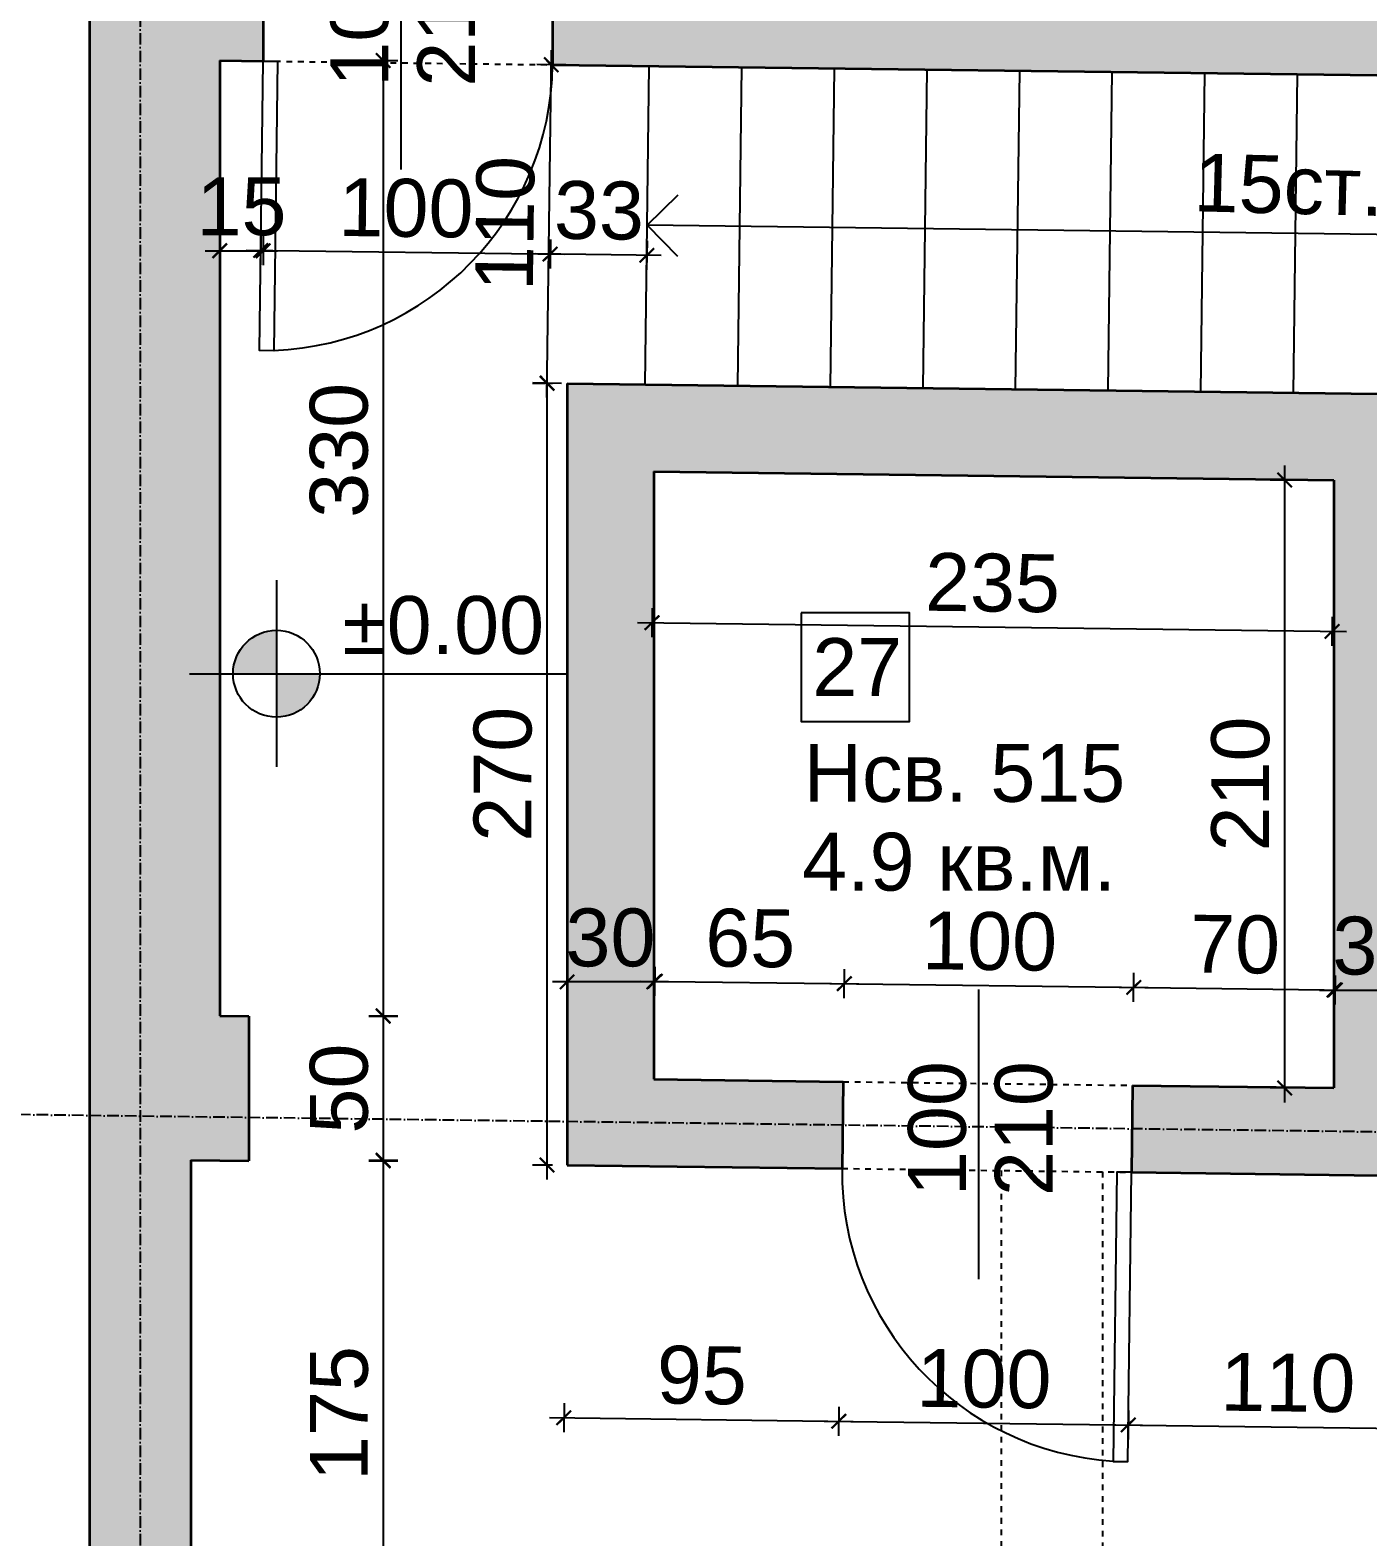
# Model space of a CAD drawing. Header units: inches. Extents: x -72385 to 39588, y -6525 to 66685.
# Drawn here: x -52338 to -51876, y 23364 to 23885 of the extents above; entities that cross this region are included whole.
import ezdxf

# ---------------------------------------------------------------- set-up
doc = ezdxf.new("R2010")
doc.units = ezdxf.units.IN
doc.header["$MEASUREMENT"] = 0
doc.linetypes.add('DashDot', pattern=[0.6, 0.4, -0.1, 0, -0.1])
doc.linetypes.add('Hidden', pattern=[0.4, 0.2, -0.2])
for name, color, linetype, lineweight in [('Врати', 251, 'Continuous', 25), ('Изгледни линии', 253, 'Continuous', 25), ('Надписи Hсв', 252, 'Continuous', 25), ('Надписи врати', 252, 'Continuous', 25), ('Надписи коти външни', 252, 'Continuous', 25), ('Надписи коти вътрешни', 252, 'Continuous', 25), ('Надписи нива', 252, 'Continuous', 25), ('Надписи номера на пом.', 252, 'Continuous', 25), ('Надписи площ', 252, 'Continuous', 25), ('Оси', 252, 'DashDot', 25), ('Пунктир', 253, 'Hidden', 25), ('Разрезни линии', 7, 'Continuous', 35), ('Щрих стени', 254, 'Continuous', 25)]:
    doc.layers.add(name, color=color, linetype=linetype, lineweight=lineweight)
doc.styles.add('Arial Regular', font='arial.ttf')
doc.styles.get("Standard").update_dxf_attribs({"font": 'arial.ttf'})
doc.dimstyles.new('Annotative', dxfattribs={"dimscale": 0, "dimtxt": 20, "dimasz": 5, "dimexe": 5, "dimexo": 5, "dimgap": 5, "dimtad": 1, "dimdec": 0, "dimzin": 0, "dimdsep": 46, "dimtxsty": 'Standard', "dimblk": 'ARCHTICK', "dimcen": 5, "dimdle": 5, "dimadec": 0, "dimazin": 0, "dimtfac": 1, "dimtdec": 0, "dimtofl": 0, "dimtmove": 0, "dimatfit": 3, "dimldrblk": 'ARCHTICK', "dimfxl": 5, "dimfxlon": 1, "dimtolj": 1, "dimtzin": 0, "dimarcsym": 1})

# ---------------------------------------------------------------- blocks, each defined once
blk = doc.blocks.new('_ArchTick')
at = {"color": 0, "linetype": 'ByBlock', "const_width": 0.15}
blk.add_lwpolyline([(-0.5, -0.5), (0.5, 0.5)], dxfattribs=at)
blk = doc.blocks.new('*D2545')
at = {"layer": 'Defpoints', "color": 0, "ltscale": 50, "transparency": 16777216}
for p in [(-52282.34, 23494.49), (-52282.34, 23319.48), (-52215.86, 23319.48)]:
    blk.add_point(p, dxfattribs=at)
at = {"layer": 'Надписи коти вътрешни', "color": 0, "lineweight": -2, "ltscale": 50, "transparency": 16777216}
for p, q in [((-52215.86, 23499.49), (-52215.86, 23314.48)), ((-52220.86, 23494.49), (-52210.86, 23494.49)), ((-52220.86, 23319.48), (-52210.86, 23319.48))]:
    blk.add_line(p, q, dxfattribs=at)
at = {"layer": 'Надписи коти вътрешни', "color": 0, "lineweight": -2, "ltscale": 50, "transparency": 16777216, "xscale": 5, "yscale": 5, "zscale": 5}
for p, rotation in [((-52215.86, 23494.49), 90), ((-52215.86, 23319.48), 270)]:
    blk.add_blockref('_ArchTick', p, dxfattribs=dict(at, rotation=rotation))
at = {"layer": 'Надписи коти вътрешни', "color": 0, "ltscale": 50, "transparency": 16777216, "insert": (-52231.07, 23406.99), "char_height": 20, "attachment_point": 5, "rotation": 90}
blk.add_mtext('\\A1;175', dxfattribs=at)
blk = doc.blocks.new('*D2546')
at = {"layer": 'Defpoints', "color": 0, "ltscale": 50, "transparency": 16777216}
for p in [(-52262.34, 23544.24), (-52262.34, 23494.24), (-52215.86, 23494.24)]:
    blk.add_point(p, dxfattribs=at)
at = {"layer": 'Надписи коти вътрешни', "color": 0, "lineweight": -2, "ltscale": 50, "transparency": 16777216}
for p, q in [((-52215.86, 23549.24), (-52215.86, 23489.24)), ((-52220.86, 23544.24), (-52210.86, 23544.24)), ((-52220.86, 23494.24), (-52210.86, 23494.24))]:
    blk.add_line(p, q, dxfattribs=at)
at = {"layer": 'Надписи коти вътрешни', "color": 0, "lineweight": -2, "ltscale": 50, "transparency": 16777216, "xscale": 5, "yscale": 5, "zscale": 5}
for p, rotation in [((-52215.86, 23544.24), 90), ((-52215.86, 23494.24), 270)]:
    blk.add_blockref('_ArchTick', p, dxfattribs=dict(at, rotation=rotation))
at = {"layer": 'Надписи коти вътрешни', "color": 0, "ltscale": 50, "transparency": 16777216, "insert": (-52231.07, 23519.24), "char_height": 20, "attachment_point": 5, "rotation": 90}
blk.add_mtext('\\A1;50', dxfattribs=at)
blk = doc.blocks.new('*D8169')
at = {"layer": 'Defpoints', "color": 0, "ltscale": 50, "transparency": 16777216}
for p in [(-52272.34, 23874.4), (-52272.34, 23544.37), (-52215.86, 23544.37)]:
    blk.add_point(p, dxfattribs=at)
at = {"layer": 'Надписи коти вътрешни', "color": 0, "lineweight": -2, "ltscale": 50, "transparency": 16777216}
for p, q in [((-52215.86, 23879.4), (-52215.86, 23539.37)), ((-52220.86, 23874.4), (-52210.86, 23874.4)), ((-52220.86, 23544.37), (-52210.86, 23544.37))]:
    blk.add_line(p, q, dxfattribs=at)
at = {"layer": 'Надписи коти вътрешни', "color": 0, "lineweight": -2, "ltscale": 50, "transparency": 16777216, "xscale": 5, "yscale": 5, "zscale": 5}
for p, rotation in [((-52215.86, 23874.4), 90), ((-52215.86, 23544.37), 270)]:
    blk.add_blockref('_ArchTick', p, dxfattribs=dict(at, rotation=rotation))
at = {"layer": 'Надписи коти вътрешни', "color": 0, "ltscale": 50, "transparency": 16777216, "insert": (-52231.08, 23739.73), "char_height": 20, "attachment_point": 5, "rotation": 90}
blk.add_mtext('\\A1;330', dxfattribs=at)
blk = doc.blocks.new('*D2547')
at = {"layer": 'Defpoints', "color": 0, "ltscale": 50, "transparency": 16777216}
for p in [(-52257.34, 23874.21), (-52157.34, 23872.93), (-52158.17, 23807.54)]:
    blk.add_point(p, dxfattribs=at)
at = {"layer": 'Надписи коти вътрешни', "color": 0, "lineweight": -2, "ltscale": 50, "transparency": 16777216}
for p, q in [((-52258.11, 23813.81), (-52258.23, 23803.81)), ((-52158.11, 23812.54), (-52158.23, 23802.54)), ((-52263.17, 23808.87), (-52153.17, 23807.47))]:
    blk.add_line(p, q, dxfattribs=at)
at = {"layer": 'Надписи коти вътрешни', "color": 0, "lineweight": -2, "ltscale": 50, "transparency": 16777216, "xscale": 5, "yscale": 5, "zscale": 5}
for p, rotation in [((-52258.17, 23808.81), 179.2706286525545), ((-52158.17, 23807.54), 359.2706286525545)]:
    blk.add_blockref('_ArchTick', p, dxfattribs=dict(at, rotation=rotation))
at = {"layer": 'Надписи коти вътрешни', "color": 0, "ltscale": 50, "transparency": 16777216, "insert": (-52207.98, 23823.38), "char_height": 20, "attachment_point": 5, "rotation": 359.2706}
blk.add_mtext('\\A1;100', dxfattribs=at)
blk = doc.blocks.new('*D4119')
at = {"layer": 'Defpoints', "color": 0, "ltscale": 50, "transparency": 16777216}
for p in [(-52157.34, 23872.93), (-52123.94, 23872.51), (-52158.17, 23807.54)]:
    blk.add_point(p, dxfattribs=at)
at = {"layer": 'Надписи коти вътрешни', "color": 0, "lineweight": -2, "ltscale": 50, "transparency": 16777216}
for p, q in [((-52158.1, 23812.53), (-52158.23, 23802.54)), ((-52124.71, 23812.11), (-52124.84, 23802.11)), ((-52119.77, 23807.05), (-52163.17, 23807.6))]:
    blk.add_line(p, q, dxfattribs=at)
at = {"layer": 'Надписи коти вътрешни', "color": 0, "lineweight": -2, "ltscale": 50, "transparency": 16777216, "xscale": 5, "yscale": 5, "zscale": 5}
for p, rotation in [((-52158.17, 23807.54), 179.2723952857674), ((-52124.77, 23807.11), 359.2723952857675)]:
    blk.add_blockref('_ArchTick', p, dxfattribs=dict(at, rotation=rotation))
at = {"layer": 'Надписи коти вътрешни', "color": 0, "ltscale": 50, "transparency": 16777216, "insert": (-52141.28, 23822.54), "char_height": 20, "attachment_point": 5, "rotation": 359.2724}
blk.add_mtext('\\A1;33', dxfattribs=at)
blk = doc.blocks.new('*D2548')
at = {"layer": 'Defpoints', "color": 0, "ltscale": 50, "transparency": 16777216}
for p in [(-52272.34, 23874.4), (-52257.34, 23874.21), (-52257.34, 23808.7)]:
    blk.add_point(p, dxfattribs=at)
at = {"layer": 'Надписи коти вътрешни', "color": 0, "lineweight": -2, "ltscale": 50, "transparency": 16777216}
for p, q in [((-52272.34, 23813.7), (-52272.34, 23803.7)), ((-52257.34, 23813.7), (-52257.34, 23803.7)), ((-52277.34, 23808.7), (-52252.34, 23808.7))]:
    blk.add_line(p, q, dxfattribs=at)
at = {"layer": 'Надписи коти вътрешни', "color": 0, "lineweight": -2, "ltscale": 50, "transparency": 16777216, "xscale": 5, "yscale": 5, "zscale": 5, "rotation": 180}
blk.add_blockref('_ArchTick', (-52272.34, 23808.7), dxfattribs=at)
at = {"layer": 'Надписи коти вътрешни', "color": 0, "lineweight": -2, "ltscale": 50, "transparency": 16777216, "xscale": 5, "yscale": 5, "zscale": 5}
blk.add_blockref('_ArchTick', (-52257.34, 23808.7), dxfattribs=at)
at = {"layer": 'Надписи коти вътрешни', "color": 0, "ltscale": 50, "transparency": 16777216, "insert": (-52264.84, 23823.91), "char_height": 20, "attachment_point": 5}
blk.add_mtext('\\A1;15', dxfattribs=at)
blk = doc.blocks.new('*D2549')
at = {"layer": 'Defpoints', "color": 0, "ltscale": 50, "transparency": 16777216}
for p in [(-52157.82, 23872.94), (-52123.94, 23872.51), (-52125.34, 23762.52)]:
    blk.add_point(p, dxfattribs=at)
at = {"layer": 'Надписи коти вътрешни', "color": 0, "lineweight": -2, "ltscale": 50, "transparency": 16777216}
for p, q in [((-52159.28, 23757.95), (-52157.75, 23877.94)), ((-52152.82, 23872.88), (-52162.81, 23873)), ((-52154.22, 23762.88), (-52164.22, 23763.01))]:
    blk.add_line(p, q, dxfattribs=at)
at = {"layer": 'Надписи коти вътрешни', "color": 0, "lineweight": -2, "ltscale": 50, "transparency": 16777216, "xscale": 5, "yscale": 5, "zscale": 5}
for p, rotation in [((-52157.82, 23872.94), 89.27062865254797), ((-52159.22, 23762.95), 269.270628652548)]:
    blk.add_blockref('_ArchTick', p, dxfattribs=dict(at, rotation=rotation))
at = {"layer": 'Надписи коти вътрешни', "color": 0, "ltscale": 50, "transparency": 16777216, "insert": (-52173.73, 23818.14), "char_height": 20, "attachment_point": 5, "rotation": 89.2706}
blk.add_mtext('\\A1;110', dxfattribs=at)
blk = doc.blocks.new('*D2550')
at = {"layer": 'Defpoints', "color": 0, "ltscale": 50, "transparency": 16777216}
for p in [(-52152.34, 23762.86), (-52159.28, 23492.84), (-52152.34, 23492.84)]:
    blk.add_point(p, dxfattribs=at)
at = {"layer": 'Надписи коти вътрешни', "color": 0, "lineweight": -2, "ltscale": 50, "transparency": 16777216}
for p, q in [((-52159.28, 23767.86), (-52159.28, 23487.84)), ((-52157.34, 23762.86), (-52164.28, 23762.86)), ((-52157.34, 23492.84), (-52164.28, 23492.84))]:
    blk.add_line(p, q, dxfattribs=at)
at = {"layer": 'Надписи коти вътрешни', "color": 0, "lineweight": -2, "ltscale": 50, "transparency": 16777216, "xscale": 5, "yscale": 5, "zscale": 5}
for p, rotation in [((-52159.28, 23762.86), 90), ((-52159.28, 23492.84), 270)]:
    blk.add_blockref('_ArchTick', p, dxfattribs=dict(at, rotation=rotation))
at = {"layer": 'Надписи коти вътрешни', "color": 0, "ltscale": 50, "transparency": 16777216, "insert": (-52174.49, 23627.85), "char_height": 20, "attachment_point": 5, "rotation": 90}
blk.add_mtext('\\A1;270', dxfattribs=at)
blk = doc.blocks.new('*D2557')
at = {"layer": 'Defpoints', "color": 0, "ltscale": 50, "transparency": 16777216}
for p in [(-52152.34, 23492.84), (-52057.34, 23491.63), (-52058.45, 23404.32)]:
    blk.add_point(p, dxfattribs=at)
at = {"layer": 'Надписи коти вътрешни', "color": 0, "lineweight": -2, "ltscale": 50, "transparency": 16777216}
for p, q in [((-52153.39, 23410.53), (-52153.51, 23400.53)), ((-52058.39, 23409.32), (-52058.51, 23399.32)), ((-52158.45, 23405.6), (-52053.45, 23404.26))]:
    blk.add_line(p, q, dxfattribs=at)
at = {"layer": 'Надписи коти вътрешни', "color": 0, "lineweight": -2, "ltscale": 50, "transparency": 16777216, "xscale": 5, "yscale": 5, "zscale": 5}
for p, rotation in [((-52153.45, 23405.53), 179.2706286525462), ((-52058.45, 23404.32), 359.2706286525462)]:
    blk.add_blockref('_ArchTick', p, dxfattribs=dict(at, rotation=rotation))
at = {"layer": 'Надписи коти вътрешни', "color": 0, "ltscale": 50, "transparency": 16777216, "insert": (-52105.76, 23420.14), "char_height": 20, "attachment_point": 5, "rotation": 359.2706}
blk.add_mtext('\\A1;95', dxfattribs=at)
blk = doc.blocks.new('*D2558')
at = {"layer": 'Defpoints', "color": 0, "ltscale": 50, "transparency": 16777216}
for p in [(-52057.34, 23491.63), (-51957.34, 23490.36), (-51958.45, 23403.05)]:
    blk.add_point(p, dxfattribs=at)
at = {"layer": 'Надписи коти вътрешни', "color": 0, "lineweight": -2, "ltscale": 50, "transparency": 16777216}
for p, q in [((-52058.39, 23409.32), (-52058.51, 23399.32)), ((-52063.45, 23404.39), (-51953.45, 23402.99)), ((-51958.39, 23408.05), (-51958.51, 23398.05))]:
    blk.add_line(p, q, dxfattribs=at)
at = {"layer": 'Надписи коти вътрешни', "color": 0, "lineweight": -2, "ltscale": 50, "transparency": 16777216, "xscale": 5, "yscale": 5, "zscale": 5}
for p, rotation in [((-52058.45, 23404.32), 179.2706286525442), ((-51958.45, 23403.05), 359.2706286525442)]:
    blk.add_blockref('_ArchTick', p, dxfattribs=dict(at, rotation=rotation))
at = {"layer": 'Надписи коти вътрешни', "color": 0, "ltscale": 50, "transparency": 16777216, "insert": (-52008.26, 23418.9), "char_height": 20, "attachment_point": 5, "rotation": 359.2706}
blk.add_mtext('\\A1;100', dxfattribs=at)
blk = doc.blocks.new('*D2559')
at = {"layer": 'Defpoints', "color": 0, "ltscale": 50, "transparency": 16777216}
for p in [(-51957.34, 23490.36), (-51847.34, 23488.95), (-51848.45, 23401.65)]:
    blk.add_point(p, dxfattribs=at)
at = {"layer": 'Надписи коти вътрешни', "color": 0, "lineweight": -2, "ltscale": 50, "transparency": 16777216}
for p, q in [((-51958.39, 23408.05), (-51958.51, 23398.05)), ((-51848.39, 23406.65), (-51848.51, 23396.65)), ((-51963.45, 23403.11), (-51843.45, 23401.59))]:
    blk.add_line(p, q, dxfattribs=at)
at = {"layer": 'Надписи коти вътрешни', "color": 0, "lineweight": -2, "ltscale": 50, "transparency": 16777216, "xscale": 5, "yscale": 5, "zscale": 5}
for p, rotation in [((-51958.45, 23403.05), 179.2706286525482), ((-51848.45, 23401.65), 359.2706286525482)]:
    blk.add_blockref('_ArchTick', p, dxfattribs=dict(at, rotation=rotation))
at = {"layer": 'Надписи коти вътрешни', "color": 0, "ltscale": 50, "transparency": 16777216, "insert": (-51903.26, 23417.56), "char_height": 20, "attachment_point": 5, "rotation": 359.2706}
blk.add_mtext('\\A1;110', dxfattribs=at)
blk = doc.blocks.new('*D2568')
at = {"layer": 'Defpoints', "color": 0, "ltscale": 50, "transparency": 16777216}
for p in [(-52056.52, 23555.51), (-52122.34, 23522.46), (-52056.95, 23521.63)]:
    blk.add_point(p, dxfattribs=at)
at = {"layer": 'Надписи коти вътрешни', "color": 0, "lineweight": -2, "ltscale": 50, "transparency": 16777216}
for p, q in [((-52121.97, 23551.34), (-52121.84, 23561.34)), ((-52056.58, 23550.51), (-52056.45, 23560.51)), ((-52126.91, 23556.4), (-52051.52, 23555.44))]:
    blk.add_line(p, q, dxfattribs=at)
at = {"layer": 'Надписи коти вътрешни', "color": 0, "lineweight": -2, "ltscale": 50, "transparency": 16777216, "xscale": 5, "yscale": 5, "zscale": 5}
for p, rotation in [((-52121.91, 23556.34), 179.2706286525457), ((-52056.52, 23555.51), 359.2706286525457)]:
    blk.add_blockref('_ArchTick', p, dxfattribs=dict(at, rotation=rotation))
at = {"layer": 'Надписи коти вътрешни', "color": 0, "ltscale": 50, "transparency": 16777216, "insert": (-52089.02, 23571.13), "char_height": 20, "attachment_point": 5, "rotation": 359.2706}
blk.add_mtext('\\A1;65', dxfattribs=at)
blk = doc.blocks.new('*D2569')
at = {"layer": 'Defpoints', "color": 0, "ltscale": 50, "transparency": 16777216}
for p in [(-51956.52, 23554.23), (-52056.95, 23521.63), (-51956.95, 23520.35)]:
    blk.add_point(p, dxfattribs=at)
at = {"layer": 'Надписи коти вътрешни', "color": 0, "lineweight": -2, "ltscale": 50, "transparency": 16777216}
for p, q in [((-52056.58, 23550.51), (-52056.45, 23560.51)), ((-52061.52, 23555.57), (-51951.52, 23554.17)), ((-51956.58, 23549.23), (-51956.45, 23559.23))]:
    blk.add_line(p, q, dxfattribs=at)
at = {"layer": 'Надписи коти вътрешни', "color": 0, "lineweight": -2, "ltscale": 50, "transparency": 16777216, "xscale": 5, "yscale": 5, "zscale": 5}
for p, rotation in [((-52056.52, 23555.51), 179.2706286525442), ((-51956.52, 23554.23), 359.2706286525442)]:
    blk.add_blockref('_ArchTick', p, dxfattribs=dict(at, rotation=rotation))
at = {"layer": 'Надписи коти вътрешни', "color": 0, "ltscale": 50, "transparency": 16777216, "insert": (-52006.32, 23570.08), "char_height": 20, "attachment_point": 5, "rotation": 359.2706}
blk.add_mtext('\\A1;100', dxfattribs=at)
blk = doc.blocks.new('*D2570')
at = {"layer": 'Defpoints', "color": 0, "ltscale": 50, "transparency": 16777216}
for p in [(-51886.91, 23553.35), (-51956.95, 23520.35), (-51887.34, 23519.47)]:
    blk.add_point(p, dxfattribs=at)
at = {"layer": 'Надписи коти вътрешни', "color": 0, "lineweight": -2, "ltscale": 50, "transparency": 16777216}
for p, q in [((-51961.52, 23554.3), (-51881.91, 23553.28)), ((-51956.58, 23549.23), (-51956.45, 23559.23)), ((-51886.97, 23548.35), (-51886.84, 23558.35))]:
    blk.add_line(p, q, dxfattribs=at)
at = {"layer": 'Надписи коти вътрешни', "color": 0, "lineweight": -2, "ltscale": 50, "transparency": 16777216, "xscale": 5, "yscale": 5, "zscale": 5}
for p, rotation in [((-51956.52, 23554.23), 179.2706286525496), ((-51886.91, 23553.35), 359.2706286525496)]:
    blk.add_blockref('_ArchTick', p, dxfattribs=dict(at, rotation=rotation))
at = {"layer": 'Надписи коти вътрешни', "color": 0, "ltscale": 50, "transparency": 16777216, "insert": (-51921.52, 23569), "char_height": 20, "attachment_point": 5, "rotation": 359.2706}
blk.add_mtext('\\A1;70', dxfattribs=at)
blk = doc.blocks.new('*D2571')
at = {"layer": 'Defpoints', "color": 0, "ltscale": 50, "transparency": 16777216}
for p in [(-52122.34, 23732.48), (-51887.34, 23729.48), (-51888, 23677.2)]:
    blk.add_point(p, dxfattribs=at)
at = {"layer": 'Надписи коти вътрешни', "color": 0, "lineweight": -2, "ltscale": 50, "transparency": 16777216}
for p, q in [((-52122.94, 23685.19), (-52123.07, 23675.19)), ((-52128, 23680.25), (-51883, 23677.13)), ((-51887.94, 23682.2), (-51888.07, 23672.2))]:
    blk.add_line(p, q, dxfattribs=at)
at = {"layer": 'Надписи коти вътрешни', "color": 0, "lineweight": -2, "ltscale": 50, "transparency": 16777216, "xscale": 5, "yscale": 5, "zscale": 5}
for p, rotation in [((-52123, 23680.19), 179.2706286525462), ((-51888, 23677.2), 359.2706286525462)]:
    blk.add_blockref('_ArchTick', p, dxfattribs=dict(at, rotation=rotation))
at = {"layer": 'Надписи коти вътрешни', "color": 0, "ltscale": 50, "transparency": 16777216, "insert": (-52005.31, 23693.91), "char_height": 20, "attachment_point": 5, "rotation": 359.2706}
blk.add_mtext('\\A1;235', dxfattribs=at)
blk = doc.blocks.new('*D2572')
at = {"layer": 'Defpoints', "color": 0, "ltscale": 50, "transparency": 16777216}
for p in [(-51887.34, 23729.48), (-51904.39, 23519.47), (-51887.34, 23519.47)]:
    blk.add_point(p, dxfattribs=at)
at = {"layer": 'Надписи коти вътрешни', "color": 0, "lineweight": -2, "ltscale": 50, "transparency": 16777216}
for p, q in [((-51904.39, 23734.48), (-51904.39, 23514.47)), ((-51899.39, 23729.48), (-51909.39, 23729.48)), ((-51899.39, 23519.47), (-51909.39, 23519.47))]:
    blk.add_line(p, q, dxfattribs=at)
at = {"layer": 'Надписи коти вътрешни', "color": 0, "lineweight": -2, "ltscale": 50, "transparency": 16777216, "xscale": 5, "yscale": 5, "zscale": 5}
for p, rotation in [((-51904.39, 23729.48), 90), ((-51904.39, 23519.47), 270)]:
    blk.add_blockref('_ArchTick', p, dxfattribs=dict(at, rotation=rotation))
at = {"layer": 'Надписи коти вътрешни', "color": 0, "ltscale": 50, "transparency": 16777216, "insert": (-51919.61, 23624.47), "char_height": 20, "attachment_point": 5, "rotation": 90}
blk.add_mtext('\\A1;210', dxfattribs=at)
blk = doc.blocks.new('*D5755')
at = {"layer": 'Defpoints', "color": 0, "ltscale": 50, "transparency": 16777216}
for p in [(-52649.84, 24017.48), (-52317.34, 24017.48), (-52317.34, 23319.9)]:
    blk.add_point(p, dxfattribs=at)
at = {"layer": 'Надписи коти външни', "color": 0, "lineweight": -2, "ltscale": 50, "transparency": 16777216}
for p, q in [((-52644.84, 24017.48), (-52654.84, 24017.48)), ((-52649.84, 23314.9), (-52649.84, 24022.48)), ((-52644.84, 23319.9), (-52654.84, 23319.9))]:
    blk.add_line(p, q, dxfattribs=at)
at = {"layer": 'Надписи коти външни', "color": 0, "lineweight": -2, "ltscale": 50, "transparency": 16777216, "xscale": 5, "yscale": 5, "zscale": 5}
for p, rotation in [((-52649.84, 24017.48), 90), ((-52649.84, 23319.9), 270)]:
    blk.add_blockref('_ArchTick', p, dxfattribs=dict(at, rotation=rotation))
at = {"layer": 'Надписи коти външни', "color": 0, "ltscale": 50, "transparency": 16777216, "insert": (-52665.05, 23668.69), "char_height": 20, "attachment_point": 5, "rotation": 90}
blk.add_mtext('\\A1;697', dxfattribs=at)
blk = doc.blocks.new('*D5761')
at = {"layer": 'Defpoints', "color": 0, "ltscale": 50, "transparency": 16777216}
for p in [(-52317.34, 24127.49), (-52749.84, 22292.34), (-52317.34, 22292.34)]:
    blk.add_point(p, dxfattribs=at)
at = {"layer": 'Надписи коти външни', "color": 0, "lineweight": -2, "ltscale": 50, "transparency": 16777216}
for p, q in [((-52749.84, 24132.49), (-52749.84, 22287.34)), ((-52744.84, 24127.49), (-52754.84, 24127.49)), ((-52744.84, 22292.34), (-52754.84, 22292.34))]:
    blk.add_line(p, q, dxfattribs=at)
at = {"layer": 'Надписи коти външни', "color": 0, "lineweight": -2, "ltscale": 50, "transparency": 16777216, "xscale": 5, "yscale": 5, "zscale": 5}
for p, rotation in [((-52749.84, 24127.49), 90), ((-52749.84, 22292.34), 270)]:
    blk.add_blockref('_ArchTick', p, dxfattribs=dict(at, rotation=rotation))
at = {"layer": 'Надписи коти външни', "color": 0, "ltscale": 50, "transparency": 16777216, "insert": (-52765.06, 23209.92), "char_height": 20, "attachment_point": 5, "rotation": 90}
blk.add_mtext('\\A1;1835', dxfattribs=at)
blk = doc.blocks.new('*D7332')
at = {"layer": 'Defpoints', "color": 0, "ltscale": 10, "transparency": 16777216}
for p in [(-52152.34, 23556.1), (-52152.34, 23522.46), (-52122.34, 23522.46)]:
    blk.add_point(p, dxfattribs=at)
at = {"layer": 'Надписи коти вътрешни', "color": 0, "lineweight": -2, "ltscale": 10, "transparency": 16777216}
for p, q in [((-52152.34, 23551.1), (-52152.34, 23561.1)), ((-52122.34, 23551.1), (-52122.34, 23561.1)), ((-52117.34, 23556.1), (-52157.34, 23556.1))]:
    blk.add_line(p, q, dxfattribs=at)
at = {"layer": 'Надписи коти вътрешни', "color": 0, "lineweight": -2, "ltscale": 10, "transparency": 16777216, "xscale": 5, "yscale": 5, "zscale": 5, "rotation": 180}
blk.add_blockref('_ArchTick', (-52152.34, 23556.1), dxfattribs=at)
at = {"layer": 'Надписи коти вътрешни', "color": 0, "lineweight": -2, "ltscale": 10, "transparency": 16777216, "xscale": 5, "yscale": 5, "zscale": 5}
blk.add_blockref('_ArchTick', (-52122.34, 23556.1), dxfattribs=at)
at = {"layer": 'Надписи коти вътрешни', "color": 0, "ltscale": 10, "transparency": 16777216, "insert": (-52137.34, 23571.32), "char_height": 20, "attachment_point": 5}
blk.add_mtext('\\A1;30', dxfattribs=at)
blk = doc.blocks.new('*D7333')
at = {"layer": 'Defpoints', "color": 0, "ltscale": 10, "transparency": 16777216}
for p in [(-51857.34, 23553.28), (-51887.34, 23519.47), (-51857.34, 23519.47)]:
    blk.add_point(p, dxfattribs=at)
at = {"layer": 'Надписи коти вътрешни', "color": 0, "lineweight": -2, "ltscale": 10, "transparency": 16777216}
for p, q in [((-51887.34, 23548.28), (-51887.34, 23558.28)), ((-51857.34, 23548.28), (-51857.34, 23558.28)), ((-51892.34, 23553.28), (-51852.34, 23553.28))]:
    blk.add_line(p, q, dxfattribs=at)
at = {"layer": 'Надписи коти вътрешни', "color": 0, "lineweight": -2, "ltscale": 10, "transparency": 16777216, "xscale": 5, "yscale": 5, "zscale": 5, "rotation": 180}
blk.add_blockref('_ArchTick', (-51887.34, 23553.28), dxfattribs=at)
at = {"layer": 'Надписи коти вътрешни', "color": 0, "lineweight": -2, "ltscale": 10, "transparency": 16777216, "xscale": 5, "yscale": 5, "zscale": 5}
blk.add_blockref('_ArchTick', (-51857.34, 23553.28), dxfattribs=at)
at = {"layer": 'Надписи коти вътрешни', "color": 0, "ltscale": 10, "transparency": 16777216, "insert": (-51872.34, 23568.5), "char_height": 20, "attachment_point": 5}
blk.add_mtext('\\A1;30', dxfattribs=at)

msp = doc.modelspace()

# ---------------------------------------------------------------- hatches: boundary and pattern name
at = {"layer": 'Надписи нива', "ltscale": 50}
h = msp.add_hatch(color=256, dxfattribs=at)
h.dxf.hatch_style = 1
h.paths.add_polyline_path([(-52252.75, 23647.57, 0.414214), (-52237.75, 23662.57), (-52252.75, 23662.57)])
h.paths.add_polyline_path([(-52252.75, 23662.57), (-52252.75, 23677.57, 0.414214), (-52267.75, 23662.57)])
at = {"layer": 'Щрих стени', "ltscale": 10}
h = msp.add_hatch(color=256, dxfattribs=at)
h.dxf.hatch_style = 1
h.paths.add_polyline_path([(-51702.34, 24104.66), (-51802.34, 24105.93), (-51802.34, 24120.93), (-52317.34, 24127.49), (-52317.34, 24077.49), (-52272.34, 24076.91), (-52272.34, 24091.91), (-51702.34, 24084.66)])
h.paths.add_polyline_path([(-52257.34, 23904.21), (-52272.34, 23904.4), (-52272.34, 24016.91), (-52317.34, 24017.48), (-52317.34, 23319.92), (-52282.34, 23319.48), (-52282.34, 23494.49), (-52262.34, 23494.24), (-52262.34, 23544.24), (-52272.34, 23544.37), (-52272.34, 23874.4), (-52257.34, 23874.21)])
h.paths.add_polyline_path([(-51677.34, 23756.81), (-52152.34, 23762.86), (-52152.34, 23492.84), (-52057.33, 23491.63), (-52056.95, 23521.63), (-52122.34, 23522.46), (-52122.34, 23732.48), (-51887.34, 23729.48), (-51887.34, 23519.47), (-51956.95, 23520.35), (-51957.33, 23490.35), (-51847.34, 23488.95), (-51846.96, 23518.95), (-51857.34, 23519.08), (-51857.34, 23729.1), (-51707.34, 23727.19), (-51707.34, 23517.17), (-51716.96, 23517.3), (-51717.34, 23487.3), (-51409.84, 23483.39), (-51409.84, 23453.33), (-51397.34, 23453.17), (-51397.34, 23428.17), (-51367.34, 23427.79), (-51367.34, 23452.79), (-51359.84, 23452.7), (-51359.84, 23482.75), (-51169.84, 23480.33), (-51169.84, 23510.33), (-51329.81, 23512.37), (-51329.81, 23542.32), (-51409.84, 23543.34), (-51409.84, 23513.39), (-51537.34, 23515.01), (-51537.34, 24082.56), (-51402.34, 24080.84), (-51402.34, 24035.83), (-51367.34, 24035.39), (-51367.34, 24115.4), (-51612.34, 24118.51), (-51612.34, 24083.51), (-51567.34, 24082.94), (-51567.34, 23895.42), (-52157.34, 23902.93), (-52157.34, 23872.93), (-51567.34, 23865.42), (-51567.34, 23515.39), (-51677.34, 23516.79)])
h.paths.add_polyline_path([(-51067.34, 24111.58), (-51102.34, 24112.02), (-51102.34, 24077.02), (-51067.34, 24076.57)])
h.paths.add_polyline_path([(-50767.34, 24107.76), (-50802.34, 24108.2), (-50802.34, 24028.2), (-50799.84, 24028.16), (-50799.84, 23928.16), (-50769.84, 23927.77), (-50769.84, 24027.78), (-50767.34, 24027.75)])
h.paths.add_polyline_path([(-49559.84, 23489.84), (-49559.84, 23519.79), (-49609.84, 23520.43), (-49609.84, 23490.47), (-50159.84, 23497.47), (-50159.84, 23527.43), (-50209.84, 23528.06), (-50209.84, 23498.11), (-50759.84, 23505.11), (-50759.84, 23535.07), (-50769.84, 23535.19), (-50769.84, 23837.77), (-50799.84, 23838.15), (-50799.84, 23535.58), (-50809.84, 23535.7), (-50809.84, 23505.75), (-51009.84, 23508.3), (-51009.84, 23478.29), (-50809.84, 23475.75), (-50809.84, 23445.7), (-50759.84, 23445.06), (-50759.84, 23475.11), (-50209.84, 23468.11), (-50209.84, 23438.06), (-50159.84, 23437.42), (-50159.84, 23467.47), (-49634.84, 23460.79), (-49634.84, 23430.74), (-49609.84, 23430.42), (-49559.84, 23429.78), (-49559.84, 23459.83), (-49009.84, 23452.83), (-49009.84, 23422.78), (-48999.84, 23422.65), (-48999.84, 23397.65), (-48969.84, 23397.27), (-48969.84, 23422.27), (-48959.84, 23422.14), (-48959.84, 23452.2), (-48409.84, 23445.19), (-48409.84, 23415.14), (-48359.84, 23414.51), (-48359.84, 23444.56), (-48134.84, 23441.69), (-48134.84, 23471.69), (-48359.84, 23474.56), (-48359.84, 23504.51), (-48409.84, 23505.15), (-48409.84, 23475.2), (-48959.84, 23482.2), (-48959.84, 23512.15), (-49009.84, 23512.79), (-49009.84, 23482.83)])
h.paths.add_polyline_path([(-52517.34, 23279.72), (-52527.34, 23279.72), (-52527.34, 23259.72), (-52517.34, 23259.72)])
h.paths.add_polyline_path([(-52517.34, 23059.72), (-52527.34, 23059.72), (-52527.34, 23039.72), (-52517.34, 23039.72)])
h.paths.add_polyline_path([(-52267.34, 23054.27), (-52317.34, 23054.9), (-52317.34, 23019.9), (-52282.34, 23019.45), (-52282.34, 23024.45), (-52267.34, 23024.26)])
h.paths.add_polyline_path([(-51517.34, 23044.72), (-52167.34, 23052.99), (-52167.34, 23022.99), (-52007.34, 23020.95), (-52007.34, 22323.4), (-52152.34, 22325.24), (-52152.34, 22290.24), (-51967.34, 22287.88), (-51967.34, 22322.89), (-51977.34, 22323.02), (-51977.34, 22670.54), (-51699.84, 22667.01), (-51699.84, 22319.48), (-51702.34, 22284.51), (-51667.34, 22284.07), (-51667.34, 22319.07), (-51669.84, 22319.1), (-51669.84, 22696.63), (-51977.34, 22700.55), (-51977.34, 23020.57), (-51517.34, 23014.72)])
h.paths.add_polyline_path([(-52282.34, 22754.45), (-52317.34, 22754.9), (-52317.34, 22292.34), (-52252.34, 22291.51), (-52252.34, 22326.52), (-52282.34, 22326.9)])
h.paths.add_polyline_path([(-51367.34, 22852.79), (-51347.34, 22852.54), (-51347.34, 22892.54), (-51367.34, 22892.8), (-51367.34, 23182.82), (-51162.34, 23180.21), (-51162.34, 23210.21), (-51367.34, 23212.82), (-51367.34, 23277.78), (-51397.34, 23278.16), (-51397.34, 23043.19), (-51417.34, 23043.44), (-51417.34, 23013.44), (-51397.34, 23013.19), (-51397.34, 22943.18), (-51409.84, 22943.34), (-51409.84, 22853.33), (-51397.34, 22853.17), (-51397.34, 22360.63), (-51402.34, 22360.7), (-51402.34, 22280.69), (-51367.34, 22280.25)])

# ---------------------------------------------------------------- linework, layer by layer
at = {"layer": 'Врати', "ltscale": 50}
for points in [[(-52257.34, 23874.21), (-52252.34, 23874.14), (-52253.61, 23774.15), (-52258.61, 23774.21)], [(-51957.34, 23490.36), (-51962.34, 23490.42), (-51963.61, 23390.43), (-51958.61, 23390.36)]]:
    msp.add_lwpolyline(points, close=True, dxfattribs=at)
for centre, start, end in [((-52257.34, 23874.21), 272.1366, 359.2706), ((-51957.34, 23490.36), 179.2706, 266.4046)]:
    msp.add_arc(centre, 100, start, end, dxfattribs=at)
at = {"layer": 'Изгледни линии', "ltscale": 50}
for p, q in [((-52125.34, 23762.52), (-52123.94, 23872.51)), ((-52093.34, 23762.11), (-52091.94, 23872.1)), ((-52061.35, 23761.7), (-52059.95, 23871.69)), ((-52029.35, 23761.29), (-52027.95, 23871.29)), ((-51997.35, 23760.89), (-51995.95, 23870.88)), ((-51965.35, 23760.48), (-51963.95, 23870.47)), ((-51933.36, 23760.07), (-51931.96, 23870.06)), ((-51901.36, 23759.66), (-51899.96, 23869.66))]:
    msp.add_line(p, q, dxfattribs=at)
at = {"layer": 'Надписи врати', "ltscale": 50}
for p, q in [((-52209.61, 23836.71), (-52209.61, 23936.71)), ((-52010.04, 23453.46), (-52010.04, 23553.46))]:
    msp.add_line(p, q, dxfattribs=at)
at = {"layer": 'Надписи нива', "ltscale": 50}
for p, q in [((-52124.64, 23817.51), (-52113.9, 23827.98)), ((-51676.68, 23811.81), (-52124.64, 23817.51)), ((-52124.64, 23817.51), (-52114.17, 23806.77)), ((-52252.75, 23694.89), (-52252.75, 23630.38)), ((-52282.75, 23662.57), (-52152.75, 23662.57))]:
    msp.add_line(p, q, dxfattribs=at)
msp.add_circle((-52252.75, 23662.57), 15, dxfattribs=at)
at = {"layer": 'Надписи номера на пом.', "ltscale": 50}
msp.add_lwpolyline([(-52071.47, 23683.55), (-52071.47, 23646.05), (-52033.97, 23646.05), (-52033.97, 23683.55)], close=True, dxfattribs=at)
at = {"layer": 'Оси', "ltscale": 10}
for p, q in [((-52299.84, 24609.81), (-52299.84, 21809.58)), ((-39839.84, 23351.09), (-52799.84, 23516.08))]:
    msp.add_line(p, q, dxfattribs=at)
at = {"layer": 'Пунктир', "ltscale": 10}
for p, q in [((-52257.34, 23874.21), (-52157.34, 23872.93)), ((-52056.95, 23521.63), (-51956.95, 23520.35)), ((-52057.34, 23491.63), (-51957.34, 23490.36)), ((-52002.34, 23490.93), (-52002.34, 23050.89)), ((-51967.34, 23490.48), (-51967.34, 23050.45))]:
    msp.add_line(p, q, dxfattribs=at)
at = {"layer": 'Разрезни линии', "ltscale": 50}
for p, q in [((-52317.34, 24017.48), (-52317.34, 23319.92)), ((-52257.34, 23904.21), (-52257.34, 23874.21)), ((-52157.34, 23902.93), (-52157.34, 23872.93)), ((-52272.34, 23874.4), (-52257.34, 23874.21)), ((-52272.34, 23874.4), (-52272.34, 23544.37)), ((-52157.34, 23872.93), (-51567.34, 23865.42)), ((-52152.34, 23762.86), (-51677.34, 23756.81)), ((-52152.34, 23762.86), (-52152.34, 23492.84)), ((-52122.34, 23732.48), (-51887.34, 23729.48)), ((-52122.34, 23732.48), (-52122.34, 23522.46)), ((-51887.34, 23729.48), (-51887.34, 23519.47)), ((-52272.34, 23544.37), (-52262.34, 23544.24)), ((-52262.34, 23544.24), (-52262.34, 23494.24)), ((-52122.34, 23522.46), (-52056.95, 23521.63)), ((-52056.95, 23521.63), (-52057.33, 23491.63)), ((-51956.95, 23520.35), (-51957.33, 23490.35)), ((-51956.95, 23520.35), (-51887.34, 23519.47)), ((-52282.34, 23494.49), (-52282.34, 23319.48)), ((-52282.34, 23494.49), (-52262.34, 23494.24)), ((-52152.34, 23492.84), (-52057.34, 23491.63)), ((-51957.34, 23490.36), (-51847.34, 23488.95))]:
    msp.add_line(p, q, dxfattribs=at)

# ---------------------------------------------------------------- texts
at = {"layer": 'Надписи Hсв', "ltscale": 100, "insert": (-52070.59, 23638.31), "char_height": 20, "width": 180.4891, "attachment_point": 1, "style": 'Arial Regular'}
msp.add_mtext('\\pxt8;Hсв. 515', dxfattribs=at)
at = {"layer": 'Надписи врати', "ltscale": 100, "char_height": 20, "width": 180.4891, "attachment_point": 1, "rotation": 90, "style": 'Arial Regular'}
for s, insert in [('100', (-52234.13, 23865.37)), ('210', (-52204.13, 23865.37)), ('100', (-52034.55, 23482.12)), ('210', (-52004.55, 23482.12))]:
    msp.add_mtext(s, dxfattribs=dict(at, insert=insert))
at = {"layer": 'Надписи нива', "ltscale": 100, "insert": (-51935.49, 23842.34), "char_height": 20, "width": 180.4891, "attachment_point": 1, "rotation": 358.5413, "style": 'Arial Regular'}
msp.add_mtext('15ст. 15/32', dxfattribs=at)
at = {"layer": 'Надписи нива', "ltscale": 100, "insert": (-52229.99, 23689.41), "char_height": 20, "width": 180.4891, "attachment_point": 1, "style": 'Arial Regular'}
msp.add_mtext('±0.00', dxfattribs=at)
at = {"layer": 'Надписи номера на пом.', "ltscale": 100, "insert": (-52142.32, 23674.86), "char_height": 20, "width": 180.4891, "attachment_point": 1, "style": 'Arial Regular'}
msp.add_mtext('\\pxqc;27', dxfattribs=at)
at = {"layer": 'Надписи площ', "ltscale": 100, "insert": (-52071.08, 23607.63), "char_height": 20, "width": 180.4891, "attachment_point": 1, "style": 'Arial Regular'}
msp.add_mtext('4.9 кв.м.', dxfattribs=at)

# ---------------------------------------------------------------- dimensions: what is measured, and where the dimension line sits
at = {"layer": 'Надписи коти външни', "ltscale": 50}
dim = msp.add_aligned_dim(p1=(-52317.34, 24127.49), p2=(-52317.34, 22292.34), distance=-432.5, dimstyle='Annotative', override={"dimscale": 0, "dimtix": 0, "dimtofl": 0, "dimtmove": 0, "dimatfit": 3}, dxfattribs=at)
dim.commit()
dim.dimension.update_dxf_attribs({"geometry": '*D5761', "text_midpoint": (-52765.06, 23209.92)})
dim = msp.add_aligned_dim(p1=(-52317.34, 23319.9), p2=(-52317.34, 24017.48), distance=332.5, text='697', dimstyle='Annotative', override={"dimscale": 0, "dimtix": 0, "dimtofl": 0, "dimtmove": 0, "dimatfit": 3}, dxfattribs=at)
dim.commit()
dim.dimension.update_dxf_attribs({"geometry": '*D5755', "text_midpoint": (-52665.05, 23668.69)})
at = {"layer": 'Надписи коти вътрешни', "ltscale": 50}
for base, p1, p2, angle, picture, middle, dimtype in [((-52215.86, 23544.37), (-52272.34, 23874.4), (-52272.34, 23544.37), 90, '*D8169', (-52215.86, 23739.73), 128), ((-52158.17, 23807.54), (-52123.94, 23872.51), (-52157.34, 23872.93), 179.2724, '*D4119', (-52141.47, 23807.32), 129)]:
    dim = msp.add_linear_dim(base=base, p1=p1, p2=p2, angle=angle, dimstyle='Annotative', override={"dimscale": 0, "dimtix": 0, "dimtofl": 0, "dimtmove": 0, "dimatfit": 3}, dxfattribs=at)
    dim.commit()
    dim.dimension.update_dxf_attribs({"geometry": picture, "text_midpoint": middle, "dimtype": dimtype})
for p1, p2, distance, picture, middle in [((-52125.34, 23762.52), (-52123.94, 23872.51), 33.88, '*D2549', (-52173.73, 23818.14)), ((-52257.34, 23874.21), (-52157.34, 23872.93), -65.4, '*D2547', (-52207.98, 23823.38)), ((-52122.34, 23732.48), (-51887.34, 23729.48), -52.29, '*D2571', (-52005.31, 23693.91)), ((-52122.34, 23522.46), (-52056.95, 23521.63), 33.88, '*D2568', (-52089.02, 23571.13)), ((-52056.95, 23521.63), (-51956.95, 23520.35), 33.88, '*D2569', (-52006.32, 23570.08)), ((-51956.95, 23520.35), (-51887.34, 23519.47), 33.88, '*D2570', (-51921.52, 23569)), ((-52152.34, 23492.84), (-52057.34, 23491.63), -87.31, '*D2557', (-52105.76, 23420.14)), ((-52057.34, 23491.63), (-51957.34, 23490.36), -87.31, '*D2558', (-52008.26, 23418.9)), ((-51957.34, 23490.36), (-51847.34, 23488.95), -87.31, '*D2559', (-51903.26, 23417.56))]:
    dim = msp.add_aligned_dim(p1=p1, p2=p2, distance=distance, dimstyle='Annotative', override={"dimscale": 0, "dimtix": 0, "dimtofl": 0, "dimtmove": 0, "dimatfit": 3}, dxfattribs=at)
    dim.commit()
    dim.dimension.update_dxf_attribs({"geometry": picture, "text_midpoint": middle})
dim = msp.add_linear_dim(base=(-52257.34, 23808.7), p1=(-52272.34, 23874.4), p2=(-52257.34, 23874.21), dimstyle='Annotative', override={"dimscale": 0, "dimtix": 0, "dimtofl": 0, "dimtmove": 0, "dimatfit": 3}, dxfattribs=at)
dim.commit()
dim.dimension.update_dxf_attribs({"geometry": '*D2548', "text_midpoint": (-52264.84, 23808.7), "dimtype": 128})
for base, p1, p2, picture, middle in [((-52159.28, 23492.84), (-52152.34, 23762.86), (-52152.34, 23492.84), '*D2550', (-52174.49, 23627.85)), ((-51904.39, 23519.47), (-51887.34, 23729.48), (-51887.34, 23519.47), '*D2572', (-51919.61, 23624.47)), ((-52215.86, 23494.24), (-52262.34, 23544.24), (-52262.34, 23494.24), '*D2546', (-52231.07, 23519.24)), ((-52215.86, 23319.48), (-52282.34, 23494.49), (-52282.34, 23319.48), '*D2545', (-52231.07, 23406.99))]:
    dim = msp.add_linear_dim(base=base, p1=p1, p2=p2, angle=90, dimstyle='Annotative', override={"dimscale": 0, "dimtix": 0, "dimtofl": 0, "dimtmove": 0, "dimatfit": 3}, dxfattribs=at)
    dim.commit()
    dim.dimension.update_dxf_attribs({"geometry": picture, "text_midpoint": middle})
at = {"layer": 'Надписи коти вътрешни', "ltscale": 10}
for base, p1, p2, angle, picture, middle in [((-52152.34, 23556.1), (-52122.34, 23522.46), (-52152.34, 23522.46), 180, '*D7332', (-52137.34, 23556.1)), ((-51857.34, 23553.28), (-51887.34, 23519.47), (-51857.34, 23519.47), 0, '*D7333', (-51872.34, 23553.28))]:
    dim = msp.add_linear_dim(base=base, p1=p1, p2=p2, angle=angle, dimstyle='Annotative', override={"dimscale": 0, "dimtix": 0, "dimtofl": 0, "dimtmove": 0, "dimatfit": 3}, dxfattribs=at)
    dim.commit()
    dim.dimension.update_dxf_attribs({"geometry": picture, "text_midpoint": middle, "dimtype": 129})

doc.saveas('drawing.dxf')
